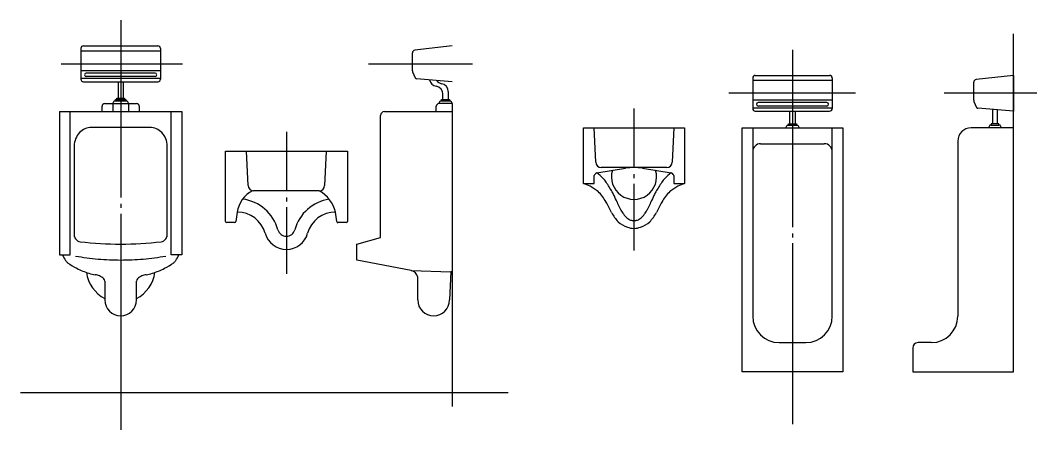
# Model space of a CAD drawing. Header units: inches. Extents: x -1249499 to 290957, y -589671 to 1013543.
# Drawn here: x -1189297 to -1185466, y 298848 to 300392 of the extents above; entities that cross this region are included whole.
import ezdxf

# ---------------------------------------------------------------- set-up
doc = ezdxf.new("R2010")
doc.units = ezdxf.units.IN
doc.header["$MEASUREMENT"] = 0
doc.layers.add('1BATH', color=1, linetype='Continuous')

msp = doc.modelspace()

# ---------------------------------------------------------------- linework, layer by layer
at = {"layer": '1BATH'}
for p, q in [((-1188919.2, 300391.9), (-1188919.2, 299723.8)), ((-1185553.4, 299986.7), (-1185553.4, 300341.5)), ((-1189059.2, 300295.5), (-1188779.2, 300295.5)), ((-1187669.5, 300295.5), (-1187810.8, 300279.5)), ((-1189069.2, 300285.5), (-1189069.2, 300170.5)), ((-1188769.2, 300276.2), (-1189069.2, 300276.2)), ((-1188769.2, 300285.5), (-1188769.2, 300170.5)), ((-1187819.5, 300201.5), (-1187819.5, 300269.6)), ((-1186386.8, 300280.6), (-1186386.8, 299612.4)), ((-1189143.6, 300228), (-1188686.7, 300228)), ((-1187984.5, 300228), (-1187592.8, 300228)), ((-1188769.2, 300201.5), (-1189069.2, 300201.5)), ((-1188769.2, 300172.5), (-1189069.2, 300172.5)), ((-1188789.3, 300192.8), (-1189049, 300192.8)), ((-1188789.3, 300180.1), (-1189049, 300180.1)), ((-1187818.7, 300197.6), (-1187808.7, 300174.6)), ((-1187669.5, 300160.5), (-1187804.4, 300171.6)), ((-1186536.8, 300174.2), (-1186536.8, 300059.2)), ((-1186526.8, 300184.2), (-1186246.8, 300184.2)), ((-1186236.8, 300174.2), (-1186236.8, 300059.2)), ((-1185553.4, 300184.2), (-1185694.7, 300168.2)), ((-1185553.4, 300184.2), (-1185553.4, 300049.2)), ((-1189059.2, 300160.5), (-1188779.2, 300160.5)), ((-1186236.8, 300164.8), (-1186536.8, 300164.8)), ((-1185703.4, 300090.2), (-1185703.4, 300158.3)), ((-1186984.2, 300059.4), (-1186984.2, 299836.1)), ((-1186236.8, 300090.2), (-1186536.8, 300090.2)), ((-1186236.8, 300061.1), (-1186536.8, 300061.1)), ((-1186256.9, 300081.5), (-1186516.6, 300081.5)), ((-1186256.9, 300068.7), (-1186516.6, 300068.7)), ((-1185702.6, 300086.2), (-1185692.6, 300063.2)), ((-1185553.4, 300049.2), (-1185688.4, 300060.2)), ((-1186526.8, 300049.2), (-1186246.8, 300049.2)), ((-1187128.2, 299856.7), (-1187134.2, 299986.7)), ((-1186834.2, 299986.7), (-1186840.2, 299856.7)), ((-1188294.5, 299971.6), (-1188294.5, 299748.3)), ((-1188438.5, 299768.9), (-1188444.5, 299898.9)), ((-1188144.5, 299898.9), (-1188150.5, 299768.9)), ((-1186860.2, 299836.7), (-1187108.2, 299836.7)), ((-1186984.2, 299812.1), (-1186984.2, 299797.2)), ((-1186984.2, 299774.7), (-1186984.2, 299523.7)), ((-1188170.5, 299748.9), (-1188418.5, 299748.9)), ((-1188294.5, 299724.3), (-1188294.5, 299709.3)), ((-1188919.2, 299699.8), (-1188919.2, 299684.8)), ((-1188294.5, 299686.9), (-1188294.5, 299435.9)), ((-1188919.2, 299662.3), (-1188919.2, 298848.3)), ((-1186386.8, 299588.4), (-1186386.8, 299573.5)), ((-1186386.8, 299551), (-1186386.8, 298869.2)), ((-1187669.5, 299443), (-1187669.5, 298935.5)), ((-1189297.4, 298988), (-1187457.9, 298988))]:
    msp.add_line(p, q, dxfattribs=at)
at = {"layer": '1BATH', "color": 1}
for p, q in [((-1188929.2, 300160.5), (-1188929.2, 300098)), ((-1188909.2, 300160.5), (-1188909.2, 300098)), ((-1188934.2, 300093), (-1188934.2, 300098)), ((-1188934.2, 300098), (-1188904.2, 300098)), ((-1188904.2, 300098), (-1188904.2, 300093)), ((-1187704.5, 300093), (-1187704.5, 300113)), ((-1187684.5, 300123), (-1187684.5, 300093)), ((-1186148.9, 300116.7), (-1186626.4, 300116.7)), ((-1185466.3, 300116.7), (-1185815.5, 300116.7)), ((-1188989.2, 300048), (-1188989.2, 300068)), ((-1188979.2, 300078), (-1188859.2, 300078)), ((-1188949.2, 300078), (-1188944.2, 300088)), ((-1188949.2, 300078), (-1188949.2, 300048)), ((-1188944.2, 300088), (-1188894.2, 300088)), ((-1188939.2, 300088), (-1188939.2, 300093)), ((-1188939.2, 300093), (-1188899.2, 300093)), ((-1188899.2, 300093), (-1188899.2, 300088)), ((-1188894.2, 300088), (-1188889.2, 300078)), ((-1188889.2, 300078), (-1188889.2, 300048)), ((-1188849.2, 300068), (-1188849.2, 300048)), ((-1187729.5, 300048), (-1187729.5, 300068)), ((-1187719.5, 300078), (-1187714.5, 300088)), ((-1187714.5, 300088), (-1187709.5, 300088)), ((-1187709.5, 300088), (-1187709.5, 300093)), ((-1187709.5, 300093), (-1187704.5, 300093)), ((-1187709.5, 300088), (-1187679.5, 300088)), ((-1187704.5, 300093), (-1187684.5, 300093)), ((-1187684.5, 300093), (-1187679.5, 300093)), ((-1187679.5, 300093), (-1187679.5, 300088)), ((-1187679.5, 300088), (-1187674.5, 300088)), ((-1187674.5, 300088), (-1187669.5, 300078)), ((-1187669.5, 300078), (-1187669.5, 299443)), ((-1189149.2, 300048), (-1189149.2, 299508)), ((-1189149.2, 300048), (-1188689.2, 300048)), ((-1189109.2, 299508), (-1189109.2, 300048)), ((-1188729.2, 299508), (-1188729.2, 300048)), ((-1188689.2, 300048), (-1188689.2, 299508)), ((-1187939.5, 299573), (-1187939.5, 300033)), ((-1187924.5, 300048), (-1187729.5, 300048)), ((-1187729.5, 300048), (-1187669.5, 300048)), ((-1186396.8, 300001.7), (-1186396.8, 300049.2)), ((-1186376.8, 300049.2), (-1186376.8, 300001.7)), ((-1185633.4, 300055.7), (-1185633.4, 300001.7)), ((-1185613.4, 300001.7), (-1185613.4, 300054.1)), ((-1188919.2, 299988), (-1189029.2, 299988)), ((-1188809.2, 299988), (-1188919.2, 299988)), ((-1187174.2, 299776.7), (-1187174.2, 299986.7)), ((-1187174.2, 299986.7), (-1186794.2, 299986.7)), ((-1186794.2, 299986.7), (-1186794.2, 299776.7)), ((-1186576.8, 299066.7), (-1186576.8, 299986.7)), ((-1186576.8, 299986.7), (-1186411.8, 299986.7)), ((-1186536.8, 299986.7), (-1186536.8, 299276.7)), ((-1186411.8, 299986.7), (-1186406.8, 299996.7)), ((-1186406.8, 299996.7), (-1186401.8, 299996.7)), ((-1186401.8, 300001.7), (-1186396.8, 300001.7)), ((-1186401.8, 299996.7), (-1186401.8, 300001.7)), ((-1186401.8, 299996.7), (-1186371.8, 299996.7)), ((-1186396.8, 300001.7), (-1186376.8, 300001.7)), ((-1186376.8, 300001.7), (-1186371.8, 300001.7)), ((-1186371.8, 300001.7), (-1186371.8, 299996.7)), ((-1186371.8, 299996.7), (-1186366.8, 299996.7)), ((-1186366.8, 299996.7), (-1186361.8, 299986.7)), ((-1186361.8, 299986.7), (-1186196.8, 299986.7)), ((-1186236.8, 299276.7), (-1186236.8, 299986.7)), ((-1186196.8, 299986.7), (-1186196.8, 299066.7)), ((-1185648.4, 299986.7), (-1185713.4, 299986.7)), ((-1185643.4, 299996.7), (-1185648.4, 299986.7)), ((-1185598.4, 299986.7), (-1185648.4, 299986.7)), ((-1185638.4, 299996.7), (-1185643.4, 299996.7)), ((-1185633.4, 300001.7), (-1185638.4, 300001.7)), ((-1185638.4, 300001.7), (-1185638.4, 299996.7)), ((-1185638.4, 299996.7), (-1185608.4, 299996.7)), ((-1185613.4, 300001.7), (-1185633.4, 300001.7)), ((-1185608.4, 300001.7), (-1185613.4, 300001.7)), ((-1185608.4, 299996.7), (-1185608.4, 300001.7)), ((-1185603.4, 299996.7), (-1185608.4, 299996.7)), ((-1185598.4, 299986.7), (-1185603.4, 299996.7)), ((-1185553.4, 299986.7), (-1185598.4, 299986.7)), ((-1185553.4, 299066.7), (-1185553.4, 299986.7)), ((-1189094.2, 299918), (-1189094.2, 299808)), ((-1188744.2, 299808), (-1188744.2, 299918)), ((-1186506.8, 299926.7), (-1186266.8, 299926.7)), ((-1185763.4, 299936.7), (-1185763.4, 299276.7)), ((-1188524.5, 299898.9), (-1188064.5, 299898.9)), ((-1188524.5, 299633.9), (-1188524.5, 299898.9)), ((-1188064.5, 299898.9), (-1188064.5, 299633.9)), ((-1187124.2, 299816.7), (-1187015.9, 299834.3)), ((-1186952.5, 299834.3), (-1186844.2, 299816.7)), ((-1189094.2, 299808), (-1189094.2, 299598)), ((-1188744.2, 299598), (-1188744.2, 299808)), ((-1187134.2, 299776.7), (-1187134.2, 299806.7)), ((-1186834.2, 299806.7), (-1186834.2, 299776.7)), ((-1187174.2, 299776.7), (-1187134.2, 299776.7)), ((-1186834.2, 299776.7), (-1186794.2, 299776.7)), ((-1188479.5, 299668.9), (-1188484.5, 299633.9)), ((-1188104.5, 299633.9), (-1188109.5, 299668.9)), ((-1189094.2, 299598), (-1189094.2, 299578)), ((-1188744.2, 299578), (-1188744.2, 299598)), ((-1188489.5, 299628.9), (-1188519.5, 299628.9)), ((-1188069.5, 299628.9), (-1188099.5, 299628.9)), ((-1188029.5, 299548), (-1187939.5, 299573)), ((-1188029.5, 299488), (-1188029.5, 299548)), ((-1189149.2, 299508), (-1189109.2, 299508)), ((-1188689.2, 299508), (-1188729.2, 299508)), ((-1187824.5, 299448), (-1188029.5, 299488)), ((-1187674.5, 299443.2), (-1187679.5, 299338)), ((-1187669.5, 299443), (-1187674.5, 299443.2)), ((-1188979.2, 299408), (-1188979.2, 299363)), ((-1188859.2, 299363), (-1188859.2, 299408)), ((-1187799.5, 299338), (-1187799.5, 299423)), ((-1188979.2, 299363), (-1188979.2, 299338)), ((-1188859.2, 299338), (-1188859.2, 299363)), ((-1186436.8, 299176.7), (-1186336.8, 299176.7)), ((-1185863.4, 299176.7), (-1185913.4, 299176.7)), ((-1185933.4, 299156.7), (-1185933.4, 299066.7)), ((-1186196.8, 299066.7), (-1186576.8, 299066.7)), ((-1185933.4, 299066.7), (-1185553.4, 299066.7))]:
    msp.add_line(p, q, dxfattribs=at)
msp.add_lwpolyline([(-1187669.5, 300078), (-1187719.5, 300078, 0.414214)], format="xyb", dxfattribs=at)
for points in [[(-1186411.8, 299986.7), (-1186361.8, 299986.7)], [(-1187824.5, 299448), (-1187674.5, 299443.2)]]:
    msp.add_lwpolyline(points, dxfattribs=at)
at = {"layer": '1BATH'}
for centre, radius, start, end in [((-1189059.2, 300285.5), 10, 90, 180), ((-1188779.2, 300285.5), 10, 0, 90), ((-1187809.5, 300269.6), 10, 97.5373, 180), ((-1189049, 300186.4), 6.36, 90, 270), ((-1188789.3, 300186.4), 6.36, 270, 90), ((-1187809.5, 300201.5), 10, 180, 203.4465), ((-1187804.1, 300176.6), 5, 203.4465, 266.4471), ((-1186526.8, 300174.2), 10, 90, 180), ((-1186246.8, 300174.2), 10, 0, 90), ((-1189059.2, 300170.5), 10, 180, 270), ((-1188779.2, 300170.5), 10, 270, 0), ((-1185693.4, 300158.3), 10, 97.5373, 180), ((-1186526.8, 300059.2), 10, 180, 270), ((-1186516.6, 300075.1), 6.36, 90, 270), ((-1186256.9, 300075.1), 6.36, 270, 90), ((-1186246.8, 300059.2), 10, 270, 0), ((-1185693.4, 300090.2), 10, 180, 203.4465), ((-1185688, 300065.2), 5, 203.4465, 266.4471), ((-1187108.2, 299856.7), 20, 180, 270), ((-1186860.2, 299856.7), 20, 270, 0), ((-1188418.5, 299768.9), 20, 180, 270), ((-1188170.5, 299768.9), 20, 270, 0)]:
    msp.add_arc(centre, radius, start, end, dxfattribs=at)
at = {"layer": '1BATH', "color": 1}
for centre, radius, start, end in [((-1187723.7, 300174.4), 31.9, 192.5119, 259.6111), ((-1187735, 300113), 30.5, 0, 79.6111), ((-1187704, 300183), 30.5, 215.3314, 259.6111), ((-1187715, 300123), 30.5, 0, 79.6111), ((-1188979.2, 300068), 10, 90, 180), ((-1188859.2, 300068), 10, 0, 90), ((-1187719.5, 300068), 10, 90, 180), ((-1187924.5, 300033), 15, 90, 180), ((-1189029.2, 299926.3), 61.8, 90, 137.1211), ((-1188809.2, 299926.3), 61.8, 42.8789, 90), ((-1185713.4, 299936.7), 50, 90, 180), ((-1189020.3, 299918), 73.9, 137.1211, 180), ((-1188818, 299918), 73.9, 0, 42.8789), ((-1186506.8, 299896.7), 30, 90, 180), ((-1186266.8, 299896.7), 30, 0, 90), ((-1186984.2, 299639.9), 197, 80.75, 99.25), ((-1187128.1, 299806.7), 6.05, 135, 180), ((-1187112.4, 299791), 28.3, 114.6185, 135), ((-1187304.8, 299590.1), 289.7, 45, 51.4416), ((-1187156.4, 299738.5), 79.9, 32.7146, 45), ((-1186984.2, 299801.7), 85, 163.2144, 16.7856), ((-1186812, 299738.5), 79.9, 135, 147.2854), ((-1186663.6, 299590.1), 289.7, 128.5584, 135), ((-1186846.1, 299805.2), 11.6, 29.6316, 80.75), ((-1186852.2, 299801.8), 18.7, 15.3684, 29.6316), ((-1187274.4, 299489.9), 303.8, 65.6588, 70.7384), ((-1187447.3, 299287), 564.8, 54.4809, 58.1389), ((-1188273.4, 299021), 1407.5, 30.9638, 32.7146), ((-1185695, 299021), 1407.5, 147.2854, 149.0362), ((-1186521, 299287), 564.8, 121.8611, 125.5191), ((-1186694, 299489.9), 303.8, 109.2616, 114.3412), ((-1188372.9, 299653.6), 107.7, 117.4066, 171.8699), ((-1188479.5, 299560), 158.9, 15.3921, 82.7797), ((-1188109.5, 299560), 158.9, 98.3981, 164.6079), ((-1188228.2, 299641.6), 121.8, 12.9607, 61.7661), ((-1187319.2, 299565.4), 269.9, 31.5554, 42.1844), ((-1187219.6, 299653.3), 178.6, 26.0472, 30.9638), ((-1187359.7, 299584.8), 334.5, 21.3739, 26.0472), ((-1186608.7, 299584.8), 334.5, 153.9528, 158.6261), ((-1186748.7, 299653.3), 178.6, 149.0362, 153.9528), ((-1186649.2, 299565.4), 269.9, 137.8156, 148.4446), ((-1187465, 299493.8), 432, 23.5978, 29.5323), ((-1186846.1, 299785.8), 217, 201.3739, 207.1766), ((-1186874.3, 299771.3), 185.3, 207.1766, 210.9638), ((-1186730, 299857.9), 353.6, 210.9638, 213.7052), ((-1187238.4, 299857.9), 353.6, 326.2948, 329.0362), ((-1187094.1, 299771.3), 185.3, 329.0362, 332.8234), ((-1187122.3, 299785.8), 217, 332.8234, 338.6261), ((-1186503.3, 299493.8), 432, 150.4677, 156.4022), ((-1188479.5, 299560), 108.9, 15.3921, 90), ((-1188109.5, 299560), 108.9, 90, 164.6079), ((-1186734.3, 299879.5), 396.8, 212.4311, 218.6443), ((-1186976, 299693.9), 58, 213.7052, 225), ((-1186926.3, 299743.6), 128.2, 225, 232.5869), ((-1186993, 299656.3), 18.4, 232.5869, 255.9638), ((-1186983.1, 299695.8), 59.1, 255.9638, 268.9584), ((-1186985.3, 299695.8), 59.1, 271.0416, 284.0362), ((-1186975.4, 299656.3), 18.4, 284.0362, 307.4131), ((-1187042.1, 299743.6), 128.2, 307.4131, 315), ((-1186992.4, 299693.9), 58, 315, 326.2948), ((-1187234.1, 299879.5), 396.8, 321.3557, 327.5689), ((-1188519.5, 299633.9), 5, 180, 270), ((-1188489.5, 299633.9), 5, 270, 0), ((-1188294.5, 299610.9), 33, 195.3921, 344.6079), ((-1188098.7, 299634.7), 5.89, 188.1301, 261.8699), ((-1188069.5, 299633.9), 5, 270, 0), ((-1186956.6, 299744.3), 142.6, 232.1303, 248.38), ((-1186971, 299737.7), 131.6, 253.1333, 264.2468), ((-1186997.4, 299737.7), 131.6, 275.7532, 286.8667), ((-1187011.7, 299744.3), 142.6, 291.62, 307.8697), ((-1189089.9, 299578), 4.3, 180, 206.5651), ((-1189009.2, 299618.4), 94.5, 206.5651, 212.1865), ((-1189068.8, 299580.8), 24, 212.1865, 263.2902), ((-1188769.5, 299580.8), 24, 276.7098, 327.8135), ((-1188829.1, 299618.4), 94.5, 327.8135, 333.4349), ((-1188748.5, 299578), 4.3, 333.4349, 0), ((-1188294.5, 299610.9), 83, 195.3921, 344.6079), ((-1188919.2, 300853), 1305, 263.2902, 270), ((-1188919.2, 300853), 1305, 270, 276.7098), ((-1188983.6, 299581.4), 172, 205.2631, 213.6901), ((-1189099.6, 299504.1), 32.6, 213.6901, 233.1217), ((-1188919.2, 300458.9), 970.8, 259.9151, 264.9575), ((-1188919.2, 300458.9), 970.8, 264.9575, 270), ((-1188919.2, 300458.9), 970.8, 270, 275.0425), ((-1188919.2, 300458.9), 970.8, 275.0425, 280.0849), ((-1188738.7, 299504.1), 32.6, 306.8783, 326.3099), ((-1188854.7, 299581.4), 172, 326.3099, 334.7369), ((-1188983.9, 299658.3), 225.4, 233.1217, 243.4349), ((-1188935.9, 299754.3), 332.7, 243.4349, 251.9194), ((-1188902.4, 299754.3), 332.7, 288.0806, 296.5651), ((-1188854.4, 299658.3), 225.4, 296.5651, 306.8783), ((-1187830.6, 299417), 31.6, 11.0409, 78.9591), ((-1188919.2, 299458), 129.8, 187.5392, 242.4694), ((-1188995.8, 299570.9), 139.7, 251.9194, 262.1458), ((-1189023.1, 299372.9), 60.1, 66.5212, 82.1458), ((-1189020.2, 299379.6), 52.9, 45, 66.5212), ((-1188991.8, 299408), 12.6, 0, 45), ((-1188919.2, 299458), 129.8, 297.5306, 352.4608), ((-1188846.6, 299408), 12.6, 135, 180), ((-1188818.1, 299379.6), 52.9, 113.4788, 135), ((-1188815.2, 299372.9), 60.1, 97.8542, 113.4788), ((-1188842.6, 299570.9), 139.7, 277.8542, 288.0806), ((-1188919.2, 299338), 60, 180, 270), ((-1188919.2, 299338), 60, 270, 0), ((-1187739.5, 299338), 60, 180, 0), ((-1186436.8, 299276.7), 100, 180, 270), ((-1186336.8, 299276.7), 100, 270, 0), ((-1185863.4, 299276.7), 100, 270, 0), ((-1185913.4, 299156.7), 20, 90, 180)]:
    msp.add_arc(centre, radius, start, end, dxfattribs=at)

doc.saveas('drawing.dxf')
